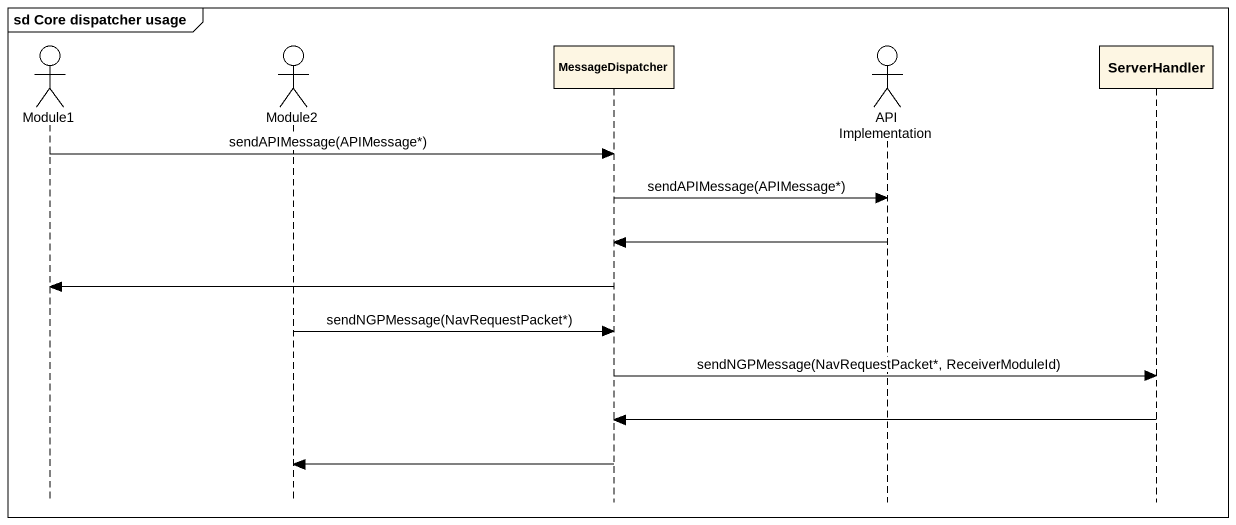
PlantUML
@startuml
mainframe sd Core dispatcher usage
hide footbox
actor Module1
actor Module2
participant MessageDispatcher
actor "API Implementation" as API_Implementation
participant ServerHandler

Module1 -> MessageDispatcher : sendAPIMessage(APIMessage*)
MessageDispatcher -> API_Implementation : sendAPIMessage(APIMessage*)
API_Implementation -> MessageDispatcher
MessageDispatcher -> Module1
Module2 -> MessageDispatcher : sendNGPMessage(NavRequestPacket*)
MessageDispatcher -> ServerHandler : sendNGPMessage(NavRequestPacket*, ReceiverModuleId)
ServerHandler -> MessageDispatcher
MessageDispatcher -> Module2
@enduml
